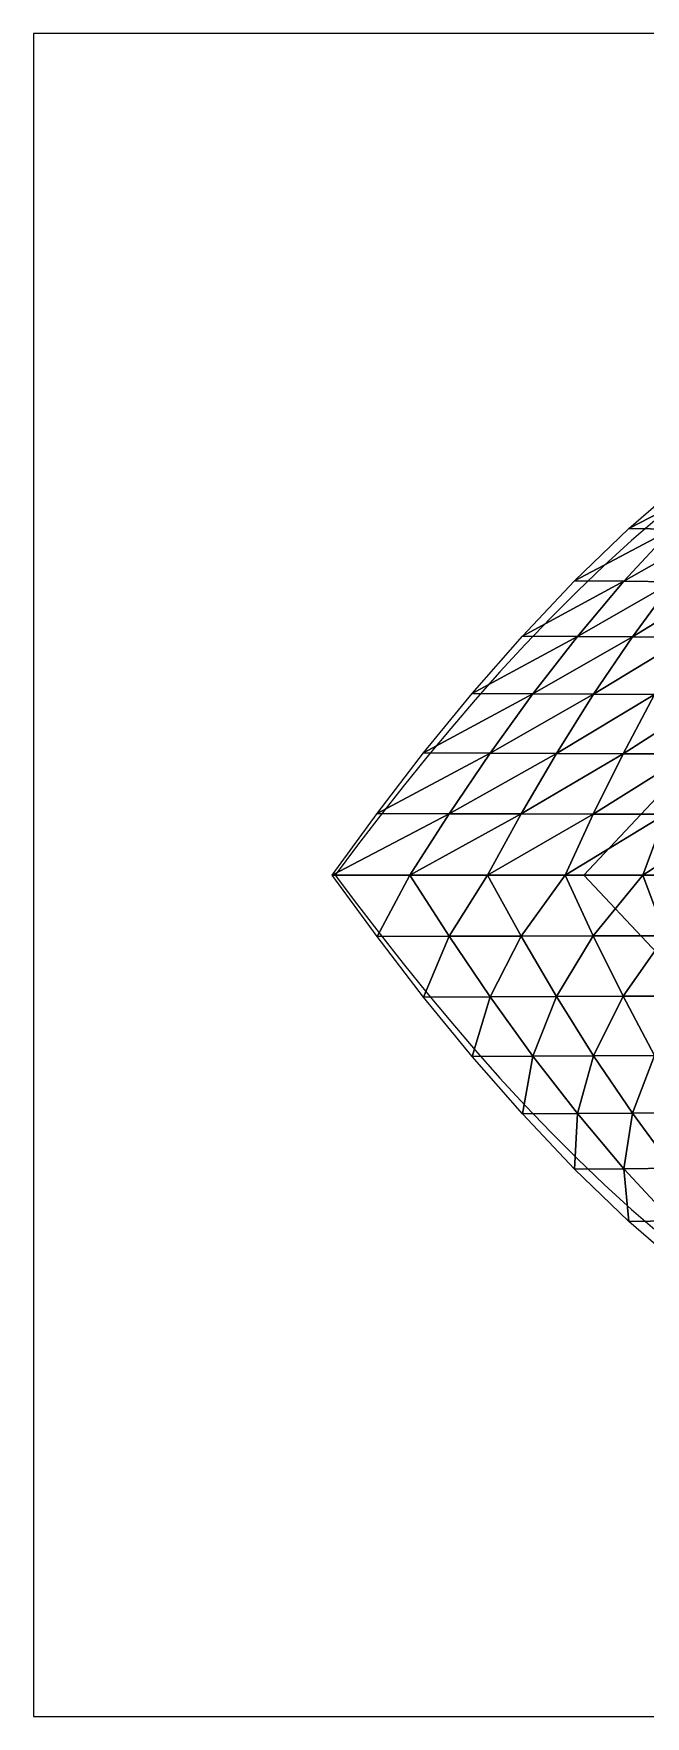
# Model space of a CAD drawing. Header units: metres. Extents: x -3.7 to 10.7, y -3.2 to 3.2.
# Drawn here: x -3.7 to -1.34, y -3.25 to 3.25 of the extents above; entities that cross this region are included whole.
import ezdxf

# ---------------------------------------------------------------- set-up
doc = ezdxf.new("R2010")
doc.units = ezdxf.units.M
for name, color, linetype in [('ACO_3D', 1, 'CONTINUOUS'), ('DECK', 32, 'CONTINUOUS'), ('MEMBRANA_3D', 3, 'CONTINUOUS')]:
    doc.layers.add(name, color=color, linetype=linetype)

msp = doc.modelspace()

# ---------------------------------------------------------------- linework, layer by layer
at = {"layer": 'ACO_3D'}
for points in [[(-1.5741, 0, 4.1791), (0.0102, 1.685, 3.042)], [(-1.2813, 1.3845, 3.5328), (-1.3891, 1.2916, 3.6347), (-1.4947, 1.1956, 3.7305), (-1.5984, 1.0967, 3.8201), (-1.7001, 0.995, 3.9033), (-1.7999, 0.891, 3.9799), (-1.8978, 0.7847, 4.0497), (-1.9939, 0.6765, 4.1126), (-2.0882, 0.5665, 4.1685), (-2.1808, 0.4551, 4.2173), (-2.2716, 0.3425, 4.2588), (-2.3608, 0.2289, 4.2931), (-2.4482, 0.1147, 4.3201), (-2.5341, 0, 4.3397), (-2.4482, -0.1147, 4.3201), (-2.3608, -0.2289, 4.2931), (-2.2716, -0.3425, 4.2588), (-2.1808, -0.4551, 4.2173), (-2.0882, -0.5665, 4.1685), (-1.9939, -0.6765, 4.1126), (-1.8978, -0.7847, 4.0497), (-1.7999, -0.891, 3.9799), (-1.7001, -0.995, 3.9033), (-1.5984, -1.0967, 3.8201), (-1.4947, -1.1956, 3.7305), (-1.3891, -1.2916, 3.6347), (-1.2813, -1.3845, 3.5328)], [(1.3317, 0, 4.0885), (-0.1341, 0, 4.0397), (-0.2841, 0, 4.0444), (-0.4341, 0, 4.053), (-0.5841, 0, 4.0641), (-0.7341, 0, 4.0772), (-0.8841, 0, 4.0921), (-1.0341, 0, 4.1086), (-1.1841, 0, 4.1265), (-1.3341, 0, 4.1458), (-1.4841, 0, 4.1663), (-1.6341, 0, 4.188), (-1.7841, 0, 4.2107), (-1.9341, 0, 4.2346), (-2.0841, 0, 4.2594), (-2.2341, 0, 4.2853), (-2.3841, 0, 4.312), (-2.5341, 0, 4.3397)], [(-1.5741, 0, 4.1791), (0.0102, -1.685, 3.042)]]:
    msp.add_polyline3d(points, dxfattribs=at)
at = {"layer": 'DECK'}
msp.add_polyline3d([(-3.7, -3.25, 0), (0.9, -3.25, 0), (0.9, 3.25, 0), (-3.7, 3.25, 0), (-3.7, -3.25, 0)], dxfattribs=at)
at = {"layer": 'MEMBRANA_3D'}
for points in [[(-1.0384, 1.5256, 3.4739), (-1.3994, 1.3384, 3.706), (-1.1809, 1.5274, 3.4917)], [(-1.0384, 1.5256, 3.4739), (-1.2329, 1.3365, 3.6835), (-1.3994, 1.3384, 3.706)], [(-1.2329, 1.3365, 3.6835), (-1.6093, 1.1363, 3.8955), (-1.3994, 1.3384, 3.706)], [(-1.2329, 1.3365, 3.6835), (-1.4196, 1.1346, 3.8682), (-1.6093, 1.1363, 3.8955)], [(-1.0665, 1.3347, 3.6626), (-1.4196, 1.1346, 3.8682), (-1.2329, 1.3365, 3.6835)], [(-1.0665, 1.3347, 3.6626), (-1.2298, 1.1328, 3.8427), (-1.4196, 1.1346, 3.8682)], [(-1.4196, 1.1346, 3.8682), (-1.8113, 0.9232, 4.0587), (-1.6093, 1.1363, 3.8955)], [(-1.4196, 1.1346, 3.8682), (-1.5987, 0.9216, 4.0262), (-1.8113, 0.9232, 4.0587)], [(-1.2298, 1.1328, 3.8427), (-1.5987, 0.9216, 4.0262), (-1.4196, 1.1346, 3.8682)], [(-1.2298, 1.1328, 3.8427), (-1.3862, 0.92, 3.996), (-1.5987, 0.9216, 4.0262)], [(-1.0401, 1.131, 3.8192), (-1.3862, 0.92, 3.996), (-1.2298, 1.1328, 3.8427)], [(-1.0401, 1.131, 3.8192), (-1.1736, 0.9184, 3.9682), (-1.3862, 0.92, 3.996)], [(-1.5987, 0.9216, 4.0262), (-2.0057, 0.701, 4.1941), (-1.8113, 0.9232, 4.0587)], [(-1.5987, 0.9216, 4.0262), (-1.7708, 0.6996, 4.1564), (-2.0057, 0.701, 4.1941)], [(-1.3862, 0.92, 3.996), (-1.7708, 0.6996, 4.1564), (-1.5987, 0.9216, 4.0262)], [(-1.3862, 0.92, 3.996), (-1.5358, 0.6983, 4.1212), (-1.7708, 0.6996, 4.1564)], [(-1.1736, 0.9184, 3.9682), (-1.5358, 0.6983, 4.1212), (-1.3862, 0.92, 3.996)], [(-1.1736, 0.9184, 3.9682), (-1.3009, 0.6969, 4.0889), (-1.5358, 0.6983, 4.1212)], [(-1.7708, 0.6996, 4.1564), (-2.1929, 0.4716, 4.3007), (-2.0057, 0.701, 4.1941)], [(-1.7708, 0.6996, 4.1564), (-1.9359, 0.4706, 4.2575), (-2.1929, 0.4716, 4.3007)], [(-1.5358, 0.6983, 4.1212), (-1.9359, 0.4706, 4.2575), (-1.7708, 0.6996, 4.1564)], [(-1.5358, 0.6983, 4.1212), (-1.679, 0.4696, 4.2174), (-1.9359, 0.4706, 4.2575)], [(-1.3009, 0.6969, 4.0889), (-1.679, 0.4696, 4.2174), (-1.5358, 0.6983, 4.1212)], [(-1.3009, 0.6969, 4.0889), (-1.4221, 0.4686, 4.1804), (-1.679, 0.4696, 4.2174)], [(-1.066, 0.6956, 4.0597), (-1.4221, 0.4686, 4.1804), (-1.3009, 0.6969, 4.0889)], [(-1.066, 0.6956, 4.0597), (-1.1651, 0.4676, 4.147), (-1.4221, 0.4686, 4.1804)], [(-1.9359, 0.4706, 4.2575), (-2.373, 0.2372, 4.3777), (-2.1929, 0.4716, 4.3007)], [(-1.9359, 0.4706, 4.2575), (-2.0944, 0.2367, 4.329), (-2.373, 0.2372, 4.3777)], [(-1.679, 0.4696, 4.2174), (-2.0944, 0.2367, 4.329), (-1.9359, 0.4706, 4.2575)], [(-1.679, 0.4696, 4.2174), (-1.8158, 0.2361, 4.2836), (-2.0944, 0.2367, 4.329)], [(-1.4221, 0.4686, 4.1804), (-1.8158, 0.2361, 4.2836), (-1.679, 0.4696, 4.2174)], [(-1.4221, 0.4686, 4.1804), (-1.5372, 0.2356, 4.2419), (-1.8158, 0.2361, 4.2836)], [(-1.1651, 0.4676, 4.147), (-1.5372, 0.2356, 4.2419), (-1.4221, 0.4686, 4.1804)], [(-1.1651, 0.4676, 4.147), (-1.2586, 0.2351, 4.2042), (-1.5372, 0.2356, 4.2419)], [(-2.0944, 0.2367, 4.329), (-2.5463, 0, 4.4247), (-2.373, 0.2372, 4.3777)], [(-2.0944, 0.2367, 4.329), (-2.2463, 0, 4.3703), (-2.5463, 0, 4.4247)], [(-1.8158, 0.2361, 4.2836), (-2.2463, 0, 4.3703), (-2.0944, 0.2367, 4.329)], [(-1.8158, 0.2361, 4.2836), (-1.9463, 0, 4.3196), (-2.2463, 0, 4.3703)], [(-1.5372, 0.2356, 4.2419), (-1.9463, 0, 4.3196), (-1.8158, 0.2361, 4.2836)], [(-1.5372, 0.2356, 4.2419), (-1.6463, 0, 4.273), (-1.9463, 0, 4.3196)], [(-1.2586, 0.2351, 4.2042), (-1.6463, 0, 4.273), (-1.5372, 0.2356, 4.2419)], [(-1.2586, 0.2351, 4.2042), (-1.3463, 0, 4.2308), (-1.6463, 0, 4.273)], [(-0.9799, 0.2345, 4.1709), (-1.3463, 0, 4.2308), (-1.2586, 0.2351, 4.2042)], [(-0.9799, 0.2345, 4.1709), (-1.0463, 0, 4.1936), (-1.3463, 0, 4.2308)], [(-2.2463, 0, 4.3703), (-2.373, -0.2372, 4.3777), (-2.5463, 0, 4.4247)], [(-2.2463, 0, 4.3703), (-2.0944, -0.2367, 4.329), (-2.373, -0.2372, 4.3777)], [(-1.9463, 0, 4.3196), (-2.0944, -0.2367, 4.329), (-2.2463, 0, 4.3703)], [(-1.9463, 0, 4.3196), (-1.8158, -0.2361, 4.2836), (-2.0944, -0.2367, 4.329)], [(-1.6463, 0, 4.273), (-1.8158, -0.2361, 4.2836), (-1.9463, 0, 4.3196)], [(-1.6463, 0, 4.273), (-1.5372, -0.2356, 4.2419), (-1.8158, -0.2361, 4.2836)], [(-1.3463, 0, 4.2308), (-1.5372, -0.2356, 4.2419), (-1.6463, 0, 4.273)], [(-1.3463, 0, 4.2308), (-1.2586, -0.2351, 4.2042), (-1.5372, -0.2356, 4.2419)], [(-1.0463, 0, 4.1936), (-1.2586, -0.2351, 4.2042), (-1.3463, 0, 4.2308)], [(-2.0944, -0.2367, 4.329), (-2.1929, -0.4716, 4.3007), (-2.373, -0.2372, 4.3777)], [(-2.0944, -0.2367, 4.329), (-1.9359, -0.4706, 4.2575), (-2.1929, -0.4716, 4.3007)], [(-1.8158, -0.2361, 4.2836), (-1.9359, -0.4706, 4.2575), (-2.0944, -0.2367, 4.329)], [(-1.8158, -0.2361, 4.2836), (-1.679, -0.4696, 4.2174), (-1.9359, -0.4706, 4.2575)], [(-1.5372, -0.2356, 4.2419), (-1.679, -0.4696, 4.2174), (-1.8158, -0.2361, 4.2836)], [(-1.5372, -0.2356, 4.2419), (-1.4221, -0.4686, 4.1804), (-1.679, -0.4696, 4.2174)], [(-1.2586, -0.2351, 4.2042), (-1.4221, -0.4686, 4.1804), (-1.5372, -0.2356, 4.2419)], [(-1.2586, -0.2351, 4.2042), (-1.1651, -0.4676, 4.147), (-1.4221, -0.4686, 4.1804)], [(-1.9359, -0.4706, 4.2575), (-2.0057, -0.701, 4.1941), (-2.1929, -0.4716, 4.3007)], [(-1.9359, -0.4706, 4.2575), (-1.7708, -0.6996, 4.1564), (-2.0057, -0.701, 4.1941)], [(-1.679, -0.4696, 4.2174), (-1.7708, -0.6996, 4.1564), (-1.9359, -0.4706, 4.2575)], [(-1.679, -0.4696, 4.2174), (-1.5358, -0.6983, 4.1212), (-1.7708, -0.6996, 4.1564)], [(-1.4221, -0.4686, 4.1804), (-1.5358, -0.6983, 4.1212), (-1.679, -0.4696, 4.2174)], [(-1.4221, -0.4686, 4.1804), (-1.3009, -0.6969, 4.0889), (-1.5358, -0.6983, 4.1212)], [(-1.1651, -0.4676, 4.147), (-1.3009, -0.6969, 4.0889), (-1.4221, -0.4686, 4.1804)], [(-1.7708, -0.6996, 4.1564), (-1.8113, -0.9232, 4.0587), (-2.0057, -0.701, 4.1941)], [(-1.7708, -0.6996, 4.1564), (-1.5987, -0.9216, 4.0262), (-1.8113, -0.9232, 4.0587)], [(-1.5358, -0.6983, 4.1212), (-1.5987, -0.9216, 4.0262), (-1.7708, -0.6996, 4.1564)], [(-1.5358, -0.6983, 4.1212), (-1.3862, -0.92, 3.996), (-1.5987, -0.9216, 4.0262)], [(-1.3009, -0.6969, 4.0889), (-1.3862, -0.92, 3.996), (-1.5358, -0.6983, 4.1212)], [(-1.3009, -0.6969, 4.0889), (-1.1736, -0.9184, 3.9682), (-1.3862, -0.92, 3.996)], [(-1.5987, -0.9216, 4.0262), (-1.6093, -1.1363, 3.8955), (-1.8113, -0.9232, 4.0587)], [(-1.5987, -0.9216, 4.0262), (-1.4196, -1.1346, 3.8682), (-1.6093, -1.1363, 3.8955)], [(-1.3862, -0.92, 3.996), (-1.4196, -1.1346, 3.8682), (-1.5987, -0.9216, 4.0262)], [(-1.3862, -0.92, 3.996), (-1.2298, -1.1328, 3.8427), (-1.4196, -1.1346, 3.8682)], [(-1.1736, -0.9184, 3.9682), (-1.2298, -1.1328, 3.8427), (-1.3862, -0.92, 3.996)], [(-1.4196, -1.1346, 3.8682), (-1.3994, -1.3384, 3.706), (-1.6093, -1.1363, 3.8955)], [(-1.2298, -1.1328, 3.8427), (-1.2329, -1.3365, 3.6835), (-1.4196, -1.1346, 3.8682)], [(-1.4196, -1.1346, 3.8682), (-1.2329, -1.3365, 3.6835), (-1.3994, -1.3384, 3.706)], [(-1.2329, -1.3365, 3.6835), (-1.1809, -1.5274, 3.4917), (-1.3994, -1.3384, 3.706)]]:
    msp.add_3dface(points, dxfattribs=at)

doc.saveas('drawing.dxf')
